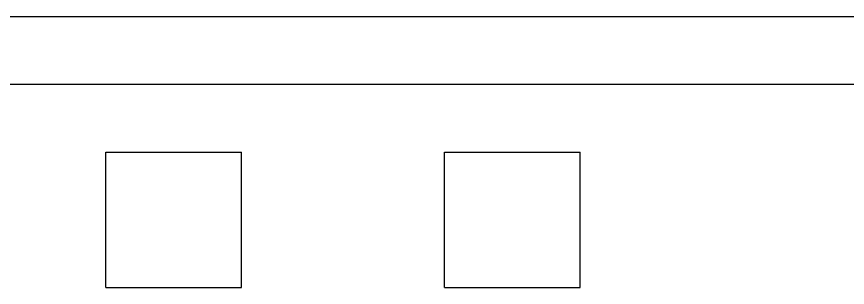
# Model space of a CAD drawing. Header units: metres. Extents: x 3.6 to 34.8, y 2.3 to 26.8.
# Drawn here: x 33.168 to 33.782, y 20.79 to 20.99 of the extents above; entities that cross this region are included whole.
import ezdxf

# ---------------------------------------------------------------- set-up
doc = ezdxf.new("R2010")
doc.units = ezdxf.units.M
doc.layers.add('0.25', color=52, linetype='Continuous', lineweight=25)
doc.layers.add('0.30', color=41, linetype='Continuous', lineweight=30)

msp = doc.modelspace()

# ---------------------------------------------------------------- linework, layer by layer
at = {"layer": '0.25', "ltscale": 0.01}
for p, q in [((33.23438, 20.79), (33.23438, 20.89)), ((33.23438, 20.89), (33.33438, 20.89)), ((33.33438, 20.79), (33.33438, 20.89)), ((33.48438, 20.79), (33.48438, 20.89)), ((33.48438, 20.89), (33.58438, 20.89)), ((33.58438, 20.79), (33.58438, 20.89)), ((33.23438, 20.79), (33.33438, 20.79)), ((33.48438, 20.79), (33.58438, 20.79))]:
    msp.add_line(p, q, dxfattribs=at)
at = {"layer": '0.30', "ltscale": 0.01}
for p, q in [((31.83438, 20.99), (33.98438, 20.99)), ((31.88438, 20.94), (33.93438, 20.94))]:
    msp.add_line(p, q, dxfattribs=at)

doc.saveas('drawing.dxf')
